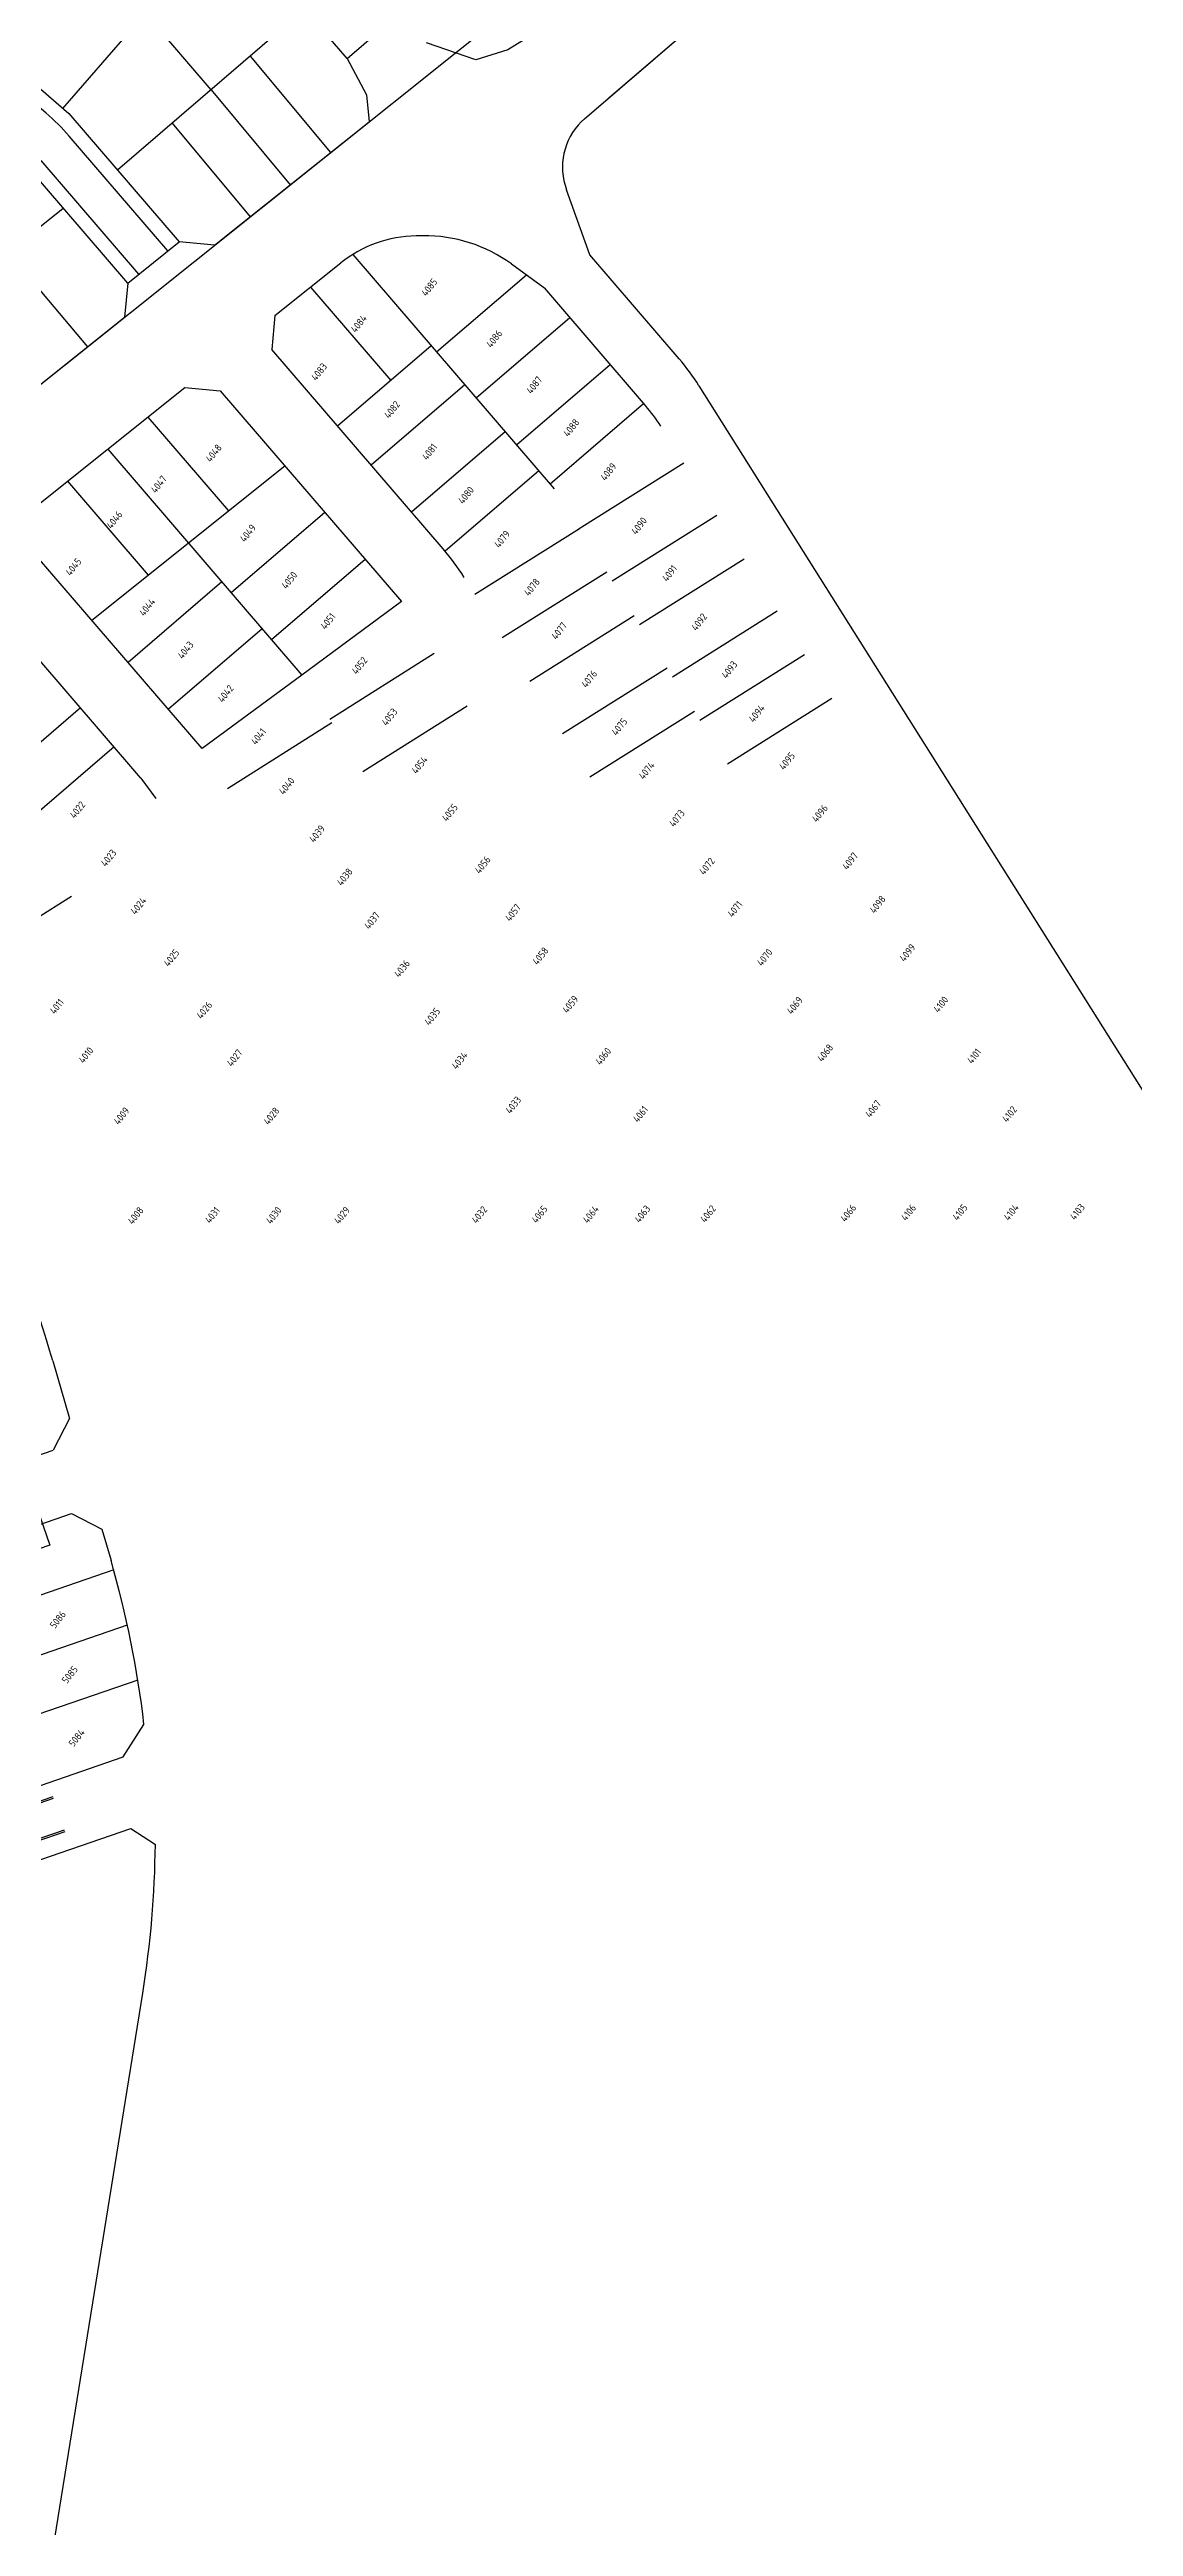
# Model space of a CAD drawing. Extents: x 294483 to 298631, y 6233899 to 6239242.
# Drawn here: x 296624 to 296887, y 6236633 to 6237235 of the extents above; entities that cross this region are included whole.
import ezdxf

# ---------------------------------------------------------------- set-up
doc = ezdxf.new("R2010")
doc.units = 0
doc.layers.add('Cadastre Land Parcels_SP_EXT', color=9, linetype='Continuous', lineweight=5)
doc.layers.add('Notes', color=7, linetype='Continuous')
doc.styles.add('CDD_AN-ISOCP', font='isocp.shx')
doc.styles.add('XR-NA50613004-000-LOT_LAYOUT$0$CDD_AN-ISOCP', font='isocp.shx')

msp = doc.modelspace()

# ---------------------------------------------------------------- linework, layer by layer
at = {"layer": 'Cadastre Land Parcels_SP_EXT'}
msp.add_line((296643.23835, 6236802.27157), (296649.21286, 6236798.3317), dxfattribs=at)
at = {"layer": 'Notes'}
for p, q in [((296557.69955, 6237102.32606), (296914.81013, 6237387.79849)), ((296753.51335, 6237217.74691), (296935.40451, 6237374.07223)), ((296759.39465, 6237222.80156), (296935.35338, 6237374.02828)), ((296495.34824, 6237334.28998), (296628.20382, 6237218.98037)), ((296695.79066, 6237232.3934), (296670.84684, 6237261.41659)), ((296695.79066, 6237232.3934), (296707.92513, 6237242.82194)), ((296747.77423, 6237242.48243), (296734.84749, 6237234.50993)), ((296727.07132, 6237232.02097), (296715.0985, 6237236.2131)), ((296734.84749, 6237234.50993), (296727.07132, 6237232.02097)), ((296695.79066, 6237232.3934), (296700.51534, 6237223.54109)), ((296700.51534, 6237223.54109), (296701.12895, 6237216.98257)), ((296628.20382, 6237218.98037), (296655.00912, 6237187.79126)), ((296663.60649, 6237186.98734), (296701.12895, 6237216.98257)), ((296642.50361, 6237177.79443), (296616.83234, 6237207.66404)), ((296645.23919, 6237179.98123), (296621.48913, 6237207.61544)), ((296748.75737, 6237201.57988), (296749.08313, 6237200.48276)), ((296754.76733, 6237184.6381), (296749.08313, 6237200.48276)), ((296642.50361, 6237177.79443), (296655.00912, 6237187.79126)), ((296663.60649, 6237186.98734), (296655.00912, 6237187.79126)), ((296714.24923, 6237189.28718), (296712.57304, 6237189.26291)), ((296678.28138, 6237169.91366), (296694.27521, 6237182.69904)), ((296697.18012, 6237184.75128), (296746.13664, 6237127.78828)), ((296735.73596, 6237182.43343), (296743.81139, 6237176.52042)), ((296776.43965, 6237159.42143), (296754.76733, 6237184.6381)), ((296642.50361, 6237177.79443), (296641.72779, 6237169.49763)), ((296686.88188, 6237176.78885), (296706.38939, 6237154.09104)), ((296717.5521, 6237161.04761), (296739.35343, 6237179.78464)), ((296768.30759, 6237148.01805), (296743.81139, 6237176.52042)), ((296604.20533, 6237139.50239), (296641.72779, 6237169.49763)), ((296678.28138, 6237169.91366), (296677.50556, 6237161.61686)), ((296727.13704, 6237149.89513), (296749.88885, 6237169.44903)), ((296716.2485, 6237162.5644), (296693.4967, 6237143.01049)), ((296719.12519, 6237113.19065), (296677.50556, 6237161.61686)), ((296736.94658, 6237138.4813), (296759.69839, 6237158.03521)), ((296618.88022, 6237122.42871), (296656.40267, 6237152.42395)), ((296656.40267, 6237152.42395), (296665.00005, 6237151.62003)), ((296665.00005, 6237151.62003), (296709.02391, 6237100.3964)), ((296724.39597, 6237153.08448), (296701.64416, 6237133.53057)), ((296781.28624, 6237152.85489), (296891.30084, 6236978.03814)), ((296647.41137, 6237145.23636), (296666.97767, 6237122.47014)), ((296745.09405, 6237129.00138), (296767.84585, 6237148.55529)), ((296734.20551, 6237141.67066), (296711.45371, 6237122.11675)), ((296633.75991, 6237095.91606), (296680.65556, 6237133.40418)), ((296637.64144, 6237137.42633), (296684.81995, 6237082.53214)), ((296742.35297, 6237132.19074), (296719.59768, 6237112.63383)), ((296752.20316, 6237118.14839), (296777.59376, 6237134.12704)), ((296627.87152, 6237129.61631), (296647.43781, 6237106.85009)), ((296690.40612, 6237122.05899), (296667.65432, 6237102.50508)), ((296760.21912, 6237105.41077), (296785.60972, 6237121.38943)), ((296660.61599, 6237064.66787), (296618.1044, 6237114.13191)), ((296752.22979, 6237118.10607), (296726.83919, 6237102.12741)), ((296700.21566, 6237110.64517), (296677.46386, 6237091.09126)), ((296766.87689, 6237094.83135), (296792.26749, 6237110.81001)), ((296645.6742, 6237057.50576), (296605.59889, 6237104.13508)), ((296665.3552, 6237105.1802), (296642.60339, 6237085.62629)), ((296758.88756, 6237107.52665), (296733.49697, 6237091.548)), ((296709.02391, 6237100.3964), (296684.81995, 6237082.53214)), ((296765.54534, 6237096.94724), (296740.15474, 6237080.96858)), ((296774.86622, 6237082.13605), (296800.25682, 6237098.11471)), ((296675.16474, 6237093.76638), (296652.41294, 6237074.21247)), ((296716.9866, 6237087.74342), (296691.596, 6237071.76477)), ((296773.53467, 6237084.25194), (296748.14407, 6237068.27328)), ((296781.524, 6237071.55664), (296806.91459, 6237087.5353)), ((296684.81995, 6237082.53214), (296660.61599, 6237064.66787)), ((296631.03136, 6237074.54333), (296608.27955, 6237054.98942)), ((296725.00256, 6237075.00581), (296699.61196, 6237059.02715)), ((296780.19244, 6237073.67252), (296754.80184, 6237057.69386)), ((296788.18177, 6237060.97722), (296813.57237, 6237076.95588)), ((296666.70475, 6237054.99263), (296692.09535, 6237070.97129)), ((296639.17882, 6237065.06341), (296616.42701, 6237045.5095)), ((296645.6742, 6237057.50576), (296649.36851, 6237052.50041)), ((296602.85406, 6237012.47977), (296628.82316, 6237028.82249)), ((296624.29689, 6236915.89397), (296628.3789, 6236901.87991)), ((296628.3789, 6236901.87991), (296624.38674, 6236894.15775)), ((296602.96167, 6236886.74817), (296624.38674, 6236894.15775)), ((296608.72663, 6236871.8098), (296628.86723, 6236878.77738)), ((296628.86723, 6236878.77738), (296636.21563, 6236874.97844)), ((296636.21563, 6236874.97844), (296638.44495, 6236867.32576)), ((296639.09066, 6236865.0679), (296612.1483, 6236855.74728)), ((296615.02477, 6236842.24415), (296642.42464, 6236851.72305)), ((296644.96673, 6236838.31984), (296617.85846, 6236828.94182)), ((296641.37515, 6236819.61551), (296646.44195, 6236827.5467)), ((296621.32291, 6236812.67851), (296641.37515, 6236819.61551)), ((296643.23835, 6236802.27157), (296649.21286, 6236798.3317))]:
    msp.add_line(p, q, dxfattribs=at)
at = {"layer": 'Notes', "color": 254, "true_color": 0xd1d1d1}
for p, q in [((296603.47241, 6236793.7525), (296627.15701, 6236801.94612)), ((296603.61953, 6236793.32723), (296627.30414, 6236801.52085))]:
    msp.add_line(p, q, dxfattribs=at)
at = {"layer": 'Notes'}
msp.add_lwpolyline([(296652.27354, 6237185.60445), (296628.31467, 6237213.48161, 0.036524225), (296622.70567, 6237219.11795), (296492.63591, 6237332.00966, -0.41134279), (296491.6807, 6237344.63892), (296523.43594, 6237381.95964, -0.417090174), (296536.18972, 6237382.92427)], format="xyb", dxfattribs=at)
at = {"layer": 'Notes', "flags": 128}
for points in [[(296626.75799, 6237220.23525), (296666.08655, 6237265.5482)], [(296685.53715, 6237244.3238), (296640.03354, 6237205.21598)], [(296662.78534, 6237224.76989), (296662.78534, 6237224.76989), (296649.52533, 6237240.19848)], [(296672.26642, 6237232.91835), (296691.76622, 6237209.49806)], [(296662.78534, 6237224.76989), (296681.98808, 6237201.70639)], [(296653.30426, 6237216.62143), (296672.23485, 6237193.88479)], [(296579.95244, 6237158.52216), (296626.8481, 6237196.01028)], [(296613.41074, 6237185.26854), (296632.73341, 6237162.30757)], [(296606.73644, 6236789.64385), (296643.23835, 6236802.27157)], [(296606.73644, 6236789.64385), (296643.23835, 6236802.27157)]]:
    msp.add_lwpolyline(points, dxfattribs=at)
for points in [[(296606.36131, 6236884.21842, 0.414213562), (296610.06997, 6236891.85031), (296609.07282, 6236894.73271), (296614.74309, 6236896.69433), (296623.60305, 6236871.08357), (296617.9328, 6236869.12196), (296616.93564, 6236872.00436, 0.414213562), (296609.30374, 6236875.713, 0.414213562)], [(296568.75673, 6236281.02716, 0.220507478), (296590.17872, 6236353.63474), (296587.85273, 6236369.3252, -0.077012099), (296588.07338, 6236403.01002), (296646.14729, 6236762.25003)], [(296568.75673, 6236281.02716, 0.220507478), (296590.17872, 6236353.63474), (296587.85273, 6236369.3252, -0.077012099), (296588.07338, 6236403.01002), (296646.14729, 6236762.25003)]]:
    msp.add_lwpolyline(points, format="xyb", dxfattribs=at)
at = {"layer": 'Notes', "color": 254, "true_color": 0xd1d1d1, "flags": 128}
for points in [[(296609.15662, 6236876.13827), (296578.05951, 6236865.38029, -0.083830181), (296543.88794, 6236859.66246), (296483.34184, 6236859.75195, -0.126212373), (296447.71143, 6236868.94769, 0.37992075), (296435.47115, 6236866.17859, 0.048164023), (296400.40239, 6236805.75977, 0.51993005), (296408.21391, 6236792.40555), (296409.77958, 6236792.27595, 0.020280975), (296417.55334, 6236791.949), (296543.78787, 6236791.76258, 0.083829581), (296600.25841, 6236801.21164), (296624.50883, 6236809.60099)], [(296609.30374, 6236875.713), (296578.20663, 6236864.95502, -0.083830181), (296543.88727, 6236859.21246), (296483.34117, 6236859.30195, -0.126212373), (296447.49424, 6236868.55357, 0.37992075), (296435.83683, 6236865.91633, 0.048164023), (296400.81149, 6236805.57232, 0.51993005), (296408.25103, 6236792.85402), (296409.8167, 6236792.72442, 0.020280975), (296417.55401, 6236792.399), (296543.78853, 6236792.21258, 0.083829581), (296600.11129, 6236801.63691), (296624.36171, 6236810.02626)]]:
    msp.add_lwpolyline(points, format="xyb", dxfattribs=at)
at = {"layer": 'Notes'}
for centre, radius, start, end in [((296763.6162, 6237205.99181), 15.5, 130.67722225, 196.53736194), ((296713.00741, 6237159.26605), 30, 90.82960093, 128.63863906), ((296714.76323, 6237153.7909), 35.5, 53.78754417, 90.82960092), ((296734.65217, 6237123.50742), 55.1, 32.18277779, 40.67722224), ((296736.45506, 6237120.64257), 42, 32.18277779, 40.67722224), ((296675.13836, 6237075.38643), 58, 32.18277779, 40.67722224), ((296347.07048, 6236835.13455), 288.75, 16.24148502, 33.21458531), ((296409.22312, 6236800.55065), 238.75, 6.49246159, 16.24148502), ((296409.22312, 6236800.55065), 240, 350.81713909, 359.47025934), ((296409.22312, 6236800.55065), 240, 350.81713909, 359.47025934)]:
    msp.add_arc(centre, radius, start, end, dxfattribs=at)

# ---------------------------------------------------------------- texts
for s, style, p in [('4085', 'CDD_AN-ISOCP', (296715.03114, 6237174.42125)), ('4085', 'XR-NA50613004-000-LOT_LAYOUT$0$CDD_AN-ISOCP', (296715.03114, 6237174.42125)), ('4084', 'CDD_AN-ISOCP', (296697.88431, 6237165.57388)), ('4084', 'XR-NA50613004-000-LOT_LAYOUT$0$CDD_AN-ISOCP', (296697.88431, 6237165.57388)), ('4086', 'CDD_AN-ISOCP', (296730.79734, 6237161.91196)), ('4086', 'XR-NA50613004-000-LOT_LAYOUT$0$CDD_AN-ISOCP', (296730.79734, 6237161.91196)), ('4083', 'CDD_AN-ISOCP', (296688.25726, 6237153.89438)), ('4083', 'XR-NA50613004-000-LOT_LAYOUT$0$CDD_AN-ISOCP', (296688.25726, 6237153.89438)), ('4087', 'CDD_AN-ISOCP', (296740.54071, 6237150.68719)), ('4087', 'XR-NA50613004-000-LOT_LAYOUT$0$CDD_AN-ISOCP', (296740.54071, 6237150.68719)), ('4082', 'CDD_AN-ISOCP', (296705.99741, 6237144.7176)), ('4082', 'XR-NA50613004-000-LOT_LAYOUT$0$CDD_AN-ISOCP', (296705.99741, 6237144.7176)), ('4088', 'CDD_AN-ISOCP', (296749.50292, 6237140.25928)), ('4088', 'XR-NA50613004-000-LOT_LAYOUT$0$CDD_AN-ISOCP', (296749.50292, 6237140.25928)), ('4048', 'CDD_AN-ISOCP', (296662.63396, 6237134.09726)), ('4048', 'XR-NA50613004-000-LOT_LAYOUT$0$CDD_AN-ISOCP', (296662.63396, 6237134.09726)), ('4081', 'CDD_AN-ISOCP', (296715.20124, 6237134.59594)), ('4081', 'XR-NA50613004-000-LOT_LAYOUT$0$CDD_AN-ISOCP', (296715.20124, 6237134.59594)), ('4089', 'CDD_AN-ISOCP', (296758.53107, 6237129.59291)), ('4089', 'XR-NA50613004-000-LOT_LAYOUT$0$CDD_AN-ISOCP', (296758.53107, 6237129.59291)), ('4047', 'CDD_AN-ISOCP', (296649.32326, 6237126.57153)), ('4047', 'XR-NA50613004-000-LOT_LAYOUT$0$CDD_AN-ISOCP', (296649.32326, 6237126.57153)), ('4080', 'CDD_AN-ISOCP', (296723.97672, 6237123.93172)), ('4080', 'XR-NA50613004-000-LOT_LAYOUT$0$CDD_AN-ISOCP', (296723.97672, 6237123.93172)), ('4046', 'CDD_AN-ISOCP', (296638.5302, 6237117.92212)), ('4046', 'XR-NA50613004-000-LOT_LAYOUT$0$CDD_AN-ISOCP', (296638.5302, 6237117.92212)), ('4090', 'CDD_AN-ISOCP', (296766.02248, 6237116.48369)), ('4090', 'XR-NA50613004-000-LOT_LAYOUT$0$CDD_AN-ISOCP', (296766.02248, 6237116.48369)), ('4049', 'CDD_AN-ISOCP', (296670.94435, 6237114.67716)), ('4049', 'XR-NA50613004-000-LOT_LAYOUT$0$CDD_AN-ISOCP', (296670.94435, 6237114.67716)), ('4079', 'CDD_AN-ISOCP', (296732.73937, 6237113.26108)), ('4079', 'XR-NA50613004-000-LOT_LAYOUT$0$CDD_AN-ISOCP', (296732.73937, 6237113.26108)), ('4045', 'CDD_AN-ISOCP', (296628.59529, 6237106.48701)), ('4045', 'XR-NA50613004-000-LOT_LAYOUT$0$CDD_AN-ISOCP', (296628.59529, 6237106.48701)), ('4050', 'CDD_AN-ISOCP', (296681.05726, 6237103.29622)), ('4050', 'XR-NA50613004-000-LOT_LAYOUT$0$CDD_AN-ISOCP', (296681.05726, 6237103.29622)), ('4091', 'CDD_AN-ISOCP', (296773.53276, 6237105.08264)), ('4091', 'XR-NA50613004-000-LOT_LAYOUT$0$CDD_AN-ISOCP', (296773.53276, 6237105.08264)), ('4078', 'CDD_AN-ISOCP', (296739.97008, 6237101.56801)), ('4078', 'XR-NA50613004-000-LOT_LAYOUT$0$CDD_AN-ISOCP', (296739.97008, 6237101.56801)), ('4044', 'CDD_AN-ISOCP', (296646.47634, 6237096.70007)), ('4044', 'XR-NA50613004-000-LOT_LAYOUT$0$CDD_AN-ISOCP', (296646.47634, 6237096.70007)), ('4051', 'CDD_AN-ISOCP', (296690.52273, 6237093.44271)), ('4051', 'XR-NA50613004-000-LOT_LAYOUT$0$CDD_AN-ISOCP', (296690.52273, 6237093.44271)), ('4092', 'CDD_AN-ISOCP', (296780.61526, 6237093.13858)), ('4092', 'XR-NA50613004-000-LOT_LAYOUT$0$CDD_AN-ISOCP', (296780.61526, 6237093.13858)), ('4043', 'CDD_AN-ISOCP', (296655.84296, 6237086.28983)), ('4043', 'XR-NA50613004-000-LOT_LAYOUT$0$CDD_AN-ISOCP', (296655.84296, 6237086.28983)), ('4077', 'CDD_AN-ISOCP', (296746.62786, 6237090.9886)), ('4077', 'XR-NA50613004-000-LOT_LAYOUT$0$CDD_AN-ISOCP', (296746.62786, 6237090.9886)), ('4052', 'CDD_AN-ISOCP', (296698.1074, 6237082.53277)), ('4052', 'XR-NA50613004-000-LOT_LAYOUT$0$CDD_AN-ISOCP', (296698.1074, 6237082.53277)), ('4076', 'CDD_AN-ISOCP', (296753.90527, 6237079.29286)), ('4076', 'XR-NA50613004-000-LOT_LAYOUT$0$CDD_AN-ISOCP', (296753.90527, 6237079.29286)), ('4093', 'CDD_AN-ISOCP', (296787.95534, 6237081.52379)), ('4093', 'XR-NA50613004-000-LOT_LAYOUT$0$CDD_AN-ISOCP', (296787.95534, 6237081.52379)), ('4042', 'CDD_AN-ISOCP', (296665.58238, 6237075.69886)), ('4042', 'XR-NA50613004-000-LOT_LAYOUT$0$CDD_AN-ISOCP', (296665.58238, 6237075.69886)), ('4053', 'CDD_AN-ISOCP', (296705.38078, 6237070.05636)), ('4053', 'XR-NA50613004-000-LOT_LAYOUT$0$CDD_AN-ISOCP', (296705.38078, 6237070.05636)), ('4075', 'CDD_AN-ISOCP', (296761.23644, 6237067.66513)), ('4075', 'XR-NA50613004-000-LOT_LAYOUT$0$CDD_AN-ISOCP', (296761.23644, 6237067.66513)), ('4094', 'CDD_AN-ISOCP', (296794.55864, 6237070.87544)), ('4094', 'XR-NA50613004-000-LOT_LAYOUT$0$CDD_AN-ISOCP', (296794.55864, 6237070.87544)), ('4041', 'CDD_AN-ISOCP', (296673.65298, 6237065.39777)), ('4041', 'XR-NA50613004-000-LOT_LAYOUT$0$CDD_AN-ISOCP', (296673.65298, 6237065.39777)), ('4054', 'CDD_AN-ISOCP', (296712.64985, 6237058.35006)), ('4054', 'XR-NA50613004-000-LOT_LAYOUT$0$CDD_AN-ISOCP', (296712.64985, 6237058.35006)), ('4074', 'CDD_AN-ISOCP', (296767.83973, 6237057.01677)), ('4074', 'XR-NA50613004-000-LOT_LAYOUT$0$CDD_AN-ISOCP', (296767.83973, 6237057.01677)), ('4095', 'CDD_AN-ISOCP', (296801.93667, 6237059.30702)), ('4095', 'XR-NA50613004-000-LOT_LAYOUT$0$CDD_AN-ISOCP', (296801.93667, 6237059.30702)), ('4040', 'CDD_AN-ISOCP', (296680.40769, 6237053.25667)), ('4040', 'XR-NA50613004-000-LOT_LAYOUT$0$CDD_AN-ISOCP', (296680.40769, 6237053.25667)), ('4022', 'CDD_AN-ISOCP', (296629.60963, 6237047.52185)), ('4022', 'XR-NA50613004-000-LOT_LAYOUT$0$CDD_AN-ISOCP', (296629.60963, 6237047.52185)), ('4055', 'CDD_AN-ISOCP', (296720.02788, 6237046.78164)), ('4073', 'CDD_AN-ISOCP', (296775.21776, 6237045.44836)), ('4096', 'CDD_AN-ISOCP', (296809.91838, 6237046.60209)), ('4039', 'CDD_AN-ISOCP', (296687.75839, 6237041.65367)), ('4023', 'CDD_AN-ISOCP', (296637.17115, 6237035.80352)), ('4038', 'CDD_AN-ISOCP', (296694.48274, 6237031.15852)), ('4056', 'CDD_AN-ISOCP', (296728.0096, 6237034.07671)), ('4072', 'CDD_AN-ISOCP', (296782.52421, 6237033.78888)), ('4097', 'CDD_AN-ISOCP', (296817.28807, 6237035.02311)), ('4024', 'CDD_AN-ISOCP', (296644.37995, 6237024.14298)), ('4037', 'CDD_AN-ISOCP', (296701.14052, 6237020.5791)), ('4057', 'CDD_AN-ISOCP', (296735.37928, 6237022.49773)), ('4071', 'CDD_AN-ISOCP', (296789.42361, 6237023.51571)), ('4098', 'CDD_AN-ISOCP', (296823.94584, 6237024.44369)), ('4025', 'CDD_AN-ISOCP', (296652.42375, 6237011.51662)), ('4036', 'CDD_AN-ISOCP', (296708.41793, 6237008.88336)), ('4058', 'CDD_AN-ISOCP', (296742.03706, 6237011.91832)), ('4070', 'CDD_AN-ISOCP', (296796.56043, 6237011.64205)), ('4099', 'CDD_AN-ISOCP', (296831.20281, 6237012.72208)), ('4011', 'CDD_AN-ISOCP', (296624.76271, 6236999.96368)), ('4011', 'XR-NA50613004-000-LOT_LAYOUT$0$CDD_AN-ISOCP', (296624.76271, 6236999.96368)), ('4026', 'CDD_AN-ISOCP', (296660.40547, 6236998.81169)), ('4035', 'CDD_AN-ISOCP', (296715.75975, 6236997.23871)), ('4059', 'CDD_AN-ISOCP', (296749.29403, 6237000.1967)), ('4069', 'CDD_AN-ISOCP', (296803.81813, 6236999.92136)), ('4100', 'CDD_AN-ISOCP', (296839.44724, 6237000.3496)), ('4010', 'CDD_AN-ISOCP', (296631.76386, 6236988.02715)), ('4010', 'XR-NA50613004-000-LOT_LAYOUT$0$CDD_AN-ISOCP', (296631.76386, 6236988.02715)), ('4027', 'CDD_AN-ISOCP', (296667.77516, 6236987.23271)), ('4034', 'CDD_AN-ISOCP', (296722.38435, 6236986.5565)), ('4060', 'CDD_AN-ISOCP', (296757.3492, 6236987.58473)), ('4068', 'CDD_AN-ISOCP', (296811.20823, 6236988.36832)), ('4101', 'CDD_AN-ISOCP', (296847.6233, 6236987.89061)), ('4009', 'CDD_AN-ISOCP', (296640.28441, 6236973.10682)), ('4028', 'CDD_AN-ISOCP', (296676.69483, 6236973.05906)), ('4033', 'CDD_AN-ISOCP', (296735.468, 6236975.76555)), ('4061', 'CDD_AN-ISOCP', (296766.45544, 6236973.64767)), ('4067', 'CDD_AN-ISOCP', (296822.87437, 6236974.82655)), ('4102', 'CDD_AN-ISOCP', (296856.13783, 6236973.67055)), ('4008', 'CDD_AN-ISOCP', (296643.70256, 6236948.85152)), ('4031', 'CDD_AN-ISOCP', (296662.47273, 6236949.13834)), ('4030', 'CDD_AN-ISOCP', (296677.28588, 6236948.9612)), ('4029', 'CDD_AN-ISOCP', (296693.82847, 6236948.94319)), ('4032', 'CDD_AN-ISOCP', (296727.25155, 6236949.10494)), ('4065', 'CDD_AN-ISOCP', (296741.82295, 6236949.16809)), ('4064', 'CDD_AN-ISOCP', (296754.26838, 6236949.14845)), ('4063', 'CDD_AN-ISOCP', (296766.82276, 6236949.26669)), ('4062', 'CDD_AN-ISOCP', (296782.78887, 6236949.30762)), ('4066', 'CDD_AN-ISOCP', (296816.83571, 6236949.47074)), ('4106', 'CDD_AN-ISOCP', (296831.57601, 6236949.74715)), ('4105', 'CDD_AN-ISOCP', (296844.08352, 6236949.80609)), ('4104', 'CDD_AN-ISOCP', (296856.52895, 6236949.78645)), ('4103', 'CDD_AN-ISOCP', (296872.61101, 6236949.91861)), ('5086', 'CDD_AN-ISOCP', (296624.80039, 6236850.66104)), ('5086', 'XR-NA50613004-000-LOT_LAYOUT$0$CDD_AN-ISOCP', (296624.80039, 6236850.66104)), ('5085', 'CDD_AN-ISOCP', (296627.70775, 6236837.2834)), ('5085', 'XR-NA50613004-000-LOT_LAYOUT$0$CDD_AN-ISOCP', (296627.70775, 6236837.2834)), ('5084', 'CDD_AN-ISOCP', (296629.36329, 6236821.9338)), ('5084', 'XR-NA50613004-000-LOT_LAYOUT$0$CDD_AN-ISOCP', (296629.36329, 6236821.9338))]:
    msp.add_text(s, height=1.75, rotation=51.68416667, dxfattribs=dict(at, style=style)).set_placement(p)

doc.saveas('drawing.dxf')
